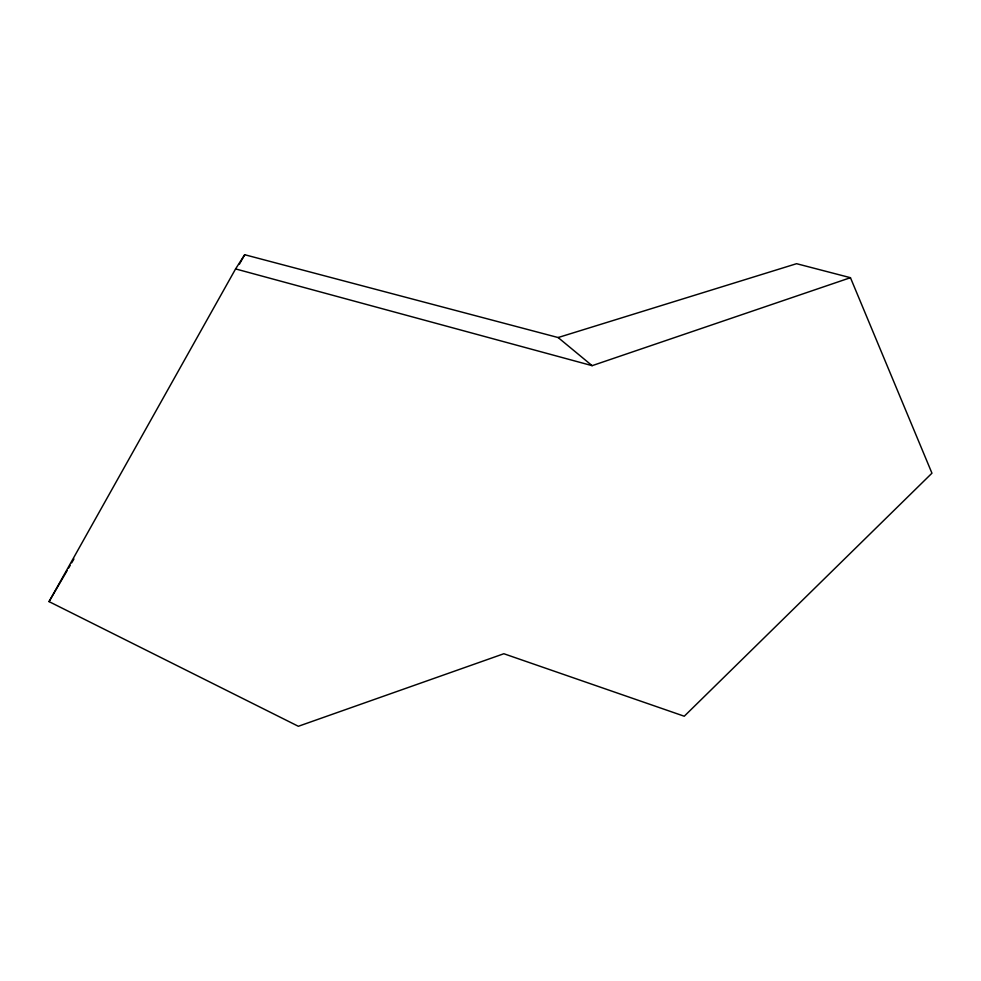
<?xml version="1.0" encoding="UTF-8"?>
<svg xmlns="http://www.w3.org/2000/svg" width="981" height="981" viewBox="0 0 981 981"><rect width="100%" height="100%" fill="white"/><g stroke="black" fill="none" stroke-linecap="round" stroke-linejoin="round"><path stroke-width="1.47" d="M49.05 601.611L235.587 268.917L244.698 254.717L558.115 337.538L592.132 365.668L850.453 277.697L931.95 473.185L684.26 716.228L503.854 653.738L298.347 726.283L49.05 601.611L67.137 570.611M239.462 264.061L244.698 254.717M68.645 568.024L70.154 565.436M71.662 562.861L73.918 558.986M558.115 337.538L796.572 263.693L850.453 277.697M235.587 268.917L592.132 365.668"/></g></svg>
